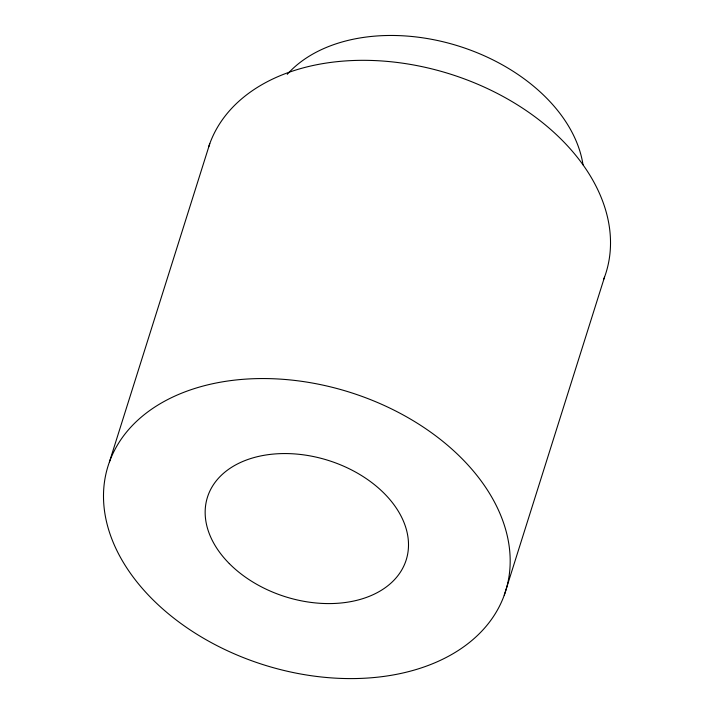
<?xml version="1.0" encoding="UTF-8"?>
<svg xmlns="http://www.w3.org/2000/svg" width="714" height="714" viewBox="0 0 714 714"><rect width="100%" height="100%" fill="white"/><g stroke="black" fill="none" stroke-linecap="round" stroke-linejoin="round"><path stroke-width="1.07" d="M109.438 461.887L209.773 143.666M504.227 595.253A208.399 142.925 17.5 0 0 250.444 378.848A208.399 142.925 17.5 0 0 165.827 611.612A208.399 142.925 17.5 0 0 504.227 595.253L604.562 277.032M208.711 146.763A208.399 142.925 17.5 0 1 455.264 75.702A208.399 142.925 17.5 0 1 603.794 279.076M287.242 74.336A162.551 111.482 17.5 0 1 456.996 45.562A162.551 111.482 17.5 0 1 583.017 164.809M229.319 563.605A104.199 71.462 17.5 0 0 402.571 568.496A104.199 71.462 17.5 0 0 288.599 453.613A104.199 71.462 17.5 0 0 229.319 563.605"/></g></svg>
